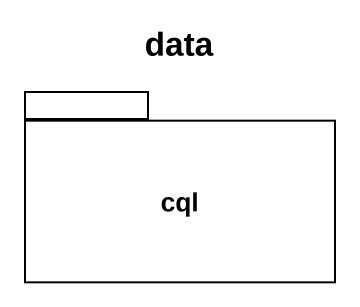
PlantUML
@startuml
title data
package cql {
}
@enduml
